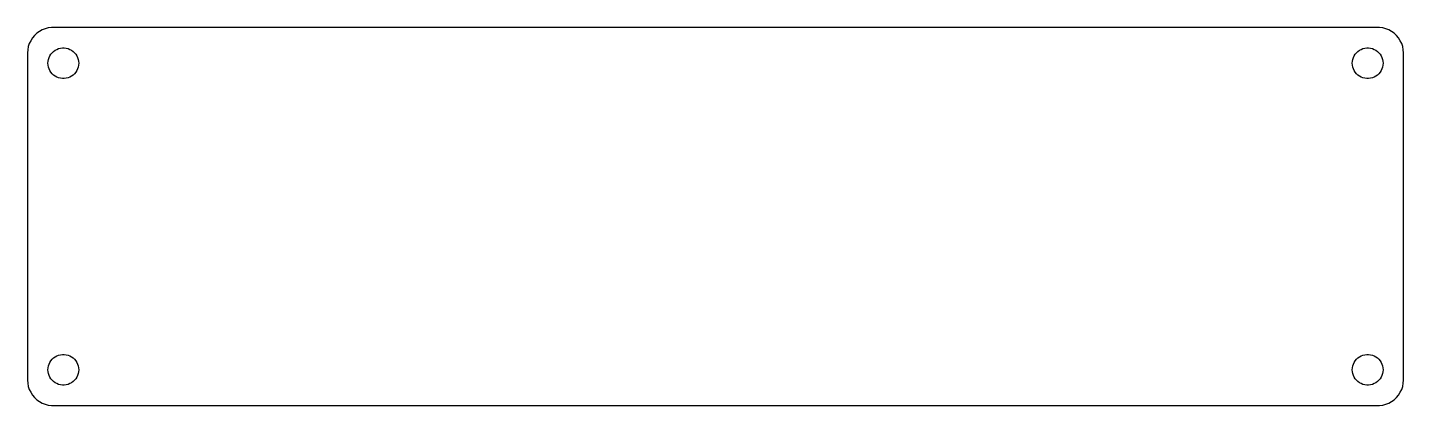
# Model space of a CAD drawing. Header units: metres. Extents: x -134 to 134, y -37 to 37.
import ezdxf

# ---------------------------------------------------------------- set-up
doc = ezdxf.new("R2010")
doc.units = ezdxf.units.M

msp = doc.modelspace()

# ---------------------------------------------------------------- linework, layer by layer
for p, q in [((-133.145, 35.4227), (-133.545, 34.9389)), ((-132.687, 35.8526), (-133.145, 35.4227)), ((-132.179, 36.2216), (-132.687, 35.8526)), ((-131.629, 36.5241), (-132.179, 36.2216)), ((-131.045, 36.7553), (-131.629, 36.5241)), ((-130.437, 36.9114), (-131.045, 36.7553)), ((-129.814, 36.9901), (-130.437, 36.9114)), ((129.814, 36.9901), (-129.814, 36.9901)), ((130.437, 36.9114), (129.814, 36.9901)), ((131.045, 36.7553), (130.437, 36.9114)), ((131.629, 36.5241), (131.045, 36.7553)), ((132.179, 36.2216), (131.629, 36.5241)), ((132.687, 35.8526), (132.179, 36.2216)), ((133.145, 35.4227), (132.687, 35.8526)), ((133.545, 34.9389), (133.145, 35.4227)), ((-134.461, 32.6267), (-134.5, 32)), ((-134.343, 33.2434), (-134.461, 32.6267)), ((-134.149, 33.8406), (-134.343, 33.2434)), ((-133.882, 34.4088), (-134.149, 33.8406)), ((-133.545, 34.9389), (-133.882, 34.4088)), ((-129.687, 32.0536), (-129.412, 32.3115)), ((-129.412, 32.3115), (-129.107, 32.533)), ((-129.107, 32.533), (-128.777, 32.7145)), ((-128.777, 32.7145), (-128.427, 32.8532)), ((-128.427, 32.8532), (-128.062, 32.9469)), ((-128.062, 32.9469), (-127.688, 32.9941)), ((-127.688, 32.9941), (-127.312, 32.9941)), ((-127.312, 32.9941), (-126.938, 32.9469)), ((-126.938, 32.9469), (-126.573, 32.8532)), ((-126.573, 32.8532), (-126.223, 32.7145)), ((-126.223, 32.7145), (-125.893, 32.533)), ((-125.893, 32.533), (-125.588, 32.3115)), ((-125.588, 32.3115), (-125.313, 32.0536)), ((125.313, 32.0536), (125.588, 32.3115)), ((125.588, 32.3115), (125.893, 32.533)), ((125.893, 32.533), (126.223, 32.7145)), ((126.223, 32.7145), (126.573, 32.8532)), ((126.573, 32.8532), (126.938, 32.9469)), ((126.938, 32.9469), (127.312, 32.9941)), ((127.312, 32.9941), (127.688, 32.9941)), ((127.688, 32.9941), (128.062, 32.9469)), ((128.062, 32.9469), (128.427, 32.8532)), ((128.427, 32.8532), (128.777, 32.7145)), ((128.777, 32.7145), (129.107, 32.533)), ((129.107, 32.533), (129.412, 32.3115)), ((129.412, 32.3115), (129.687, 32.0536)), ((133.882, 34.4088), (133.545, 34.9389)), ((134.149, 33.8406), (133.882, 34.4088)), ((134.343, 33.2434), (134.149, 33.8406)), ((134.461, 32.6267), (134.343, 33.2434)), ((134.5, 32), (134.461, 32.6267)), ((-134.5, 32), (-134.5, -32)), ((-130.5, 30), (-130.476, 30.376)), ((-130.476, 29.624), (-130.5, 30)), ((-130.476, 30.376), (-130.406, 30.7461)), ((-130.406, 29.2539), (-130.476, 29.624)), ((-130.406, 30.7461), (-130.289, 31.1044)), ((-130.289, 31.1044), (-130.129, 31.4453)), ((-130.129, 31.4453), (-129.927, 31.7634)), ((-129.927, 31.7634), (-129.687, 32.0536)), ((-125.313, 32.0536), (-125.073, 31.7634)), ((-125.073, 31.7634), (-124.871, 31.4453)), ((-124.871, 31.4453), (-124.711, 31.1044)), ((-124.711, 31.1044), (-124.594, 30.7461)), ((-124.594, 30.7461), (-124.524, 30.376)), ((-124.524, 29.624), (-124.594, 29.2539)), ((-124.524, 30.376), (-124.5, 30)), ((-124.5, 30), (-124.524, 29.624)), ((124.5, 30), (124.524, 30.376)), ((124.524, 29.624), (124.5, 30)), ((124.524, 30.376), (124.594, 30.7461)), ((124.594, 29.2539), (124.524, 29.624)), ((124.594, 30.7461), (124.711, 31.1044)), ((124.711, 31.1044), (124.871, 31.4453)), ((124.871, 31.4453), (125.073, 31.7634)), ((125.073, 31.7634), (125.313, 32.0536)), ((129.687, 32.0536), (129.927, 31.7634)), ((129.927, 31.7634), (130.129, 31.4453)), ((130.129, 31.4453), (130.289, 31.1044)), ((130.289, 31.1044), (130.406, 30.7461)), ((130.406, 30.7461), (130.476, 30.376)), ((130.476, 29.624), (130.406, 29.2539)), ((130.476, 30.376), (130.5, 30)), ((130.5, 30), (130.476, 29.624)), ((134.5, -32), (134.5, 32)), ((-130.289, 28.8956), (-130.406, 29.2539)), ((-130.129, 28.5547), (-130.289, 28.8956)), ((-129.927, 28.2366), (-130.129, 28.5547)), ((-129.687, 27.9464), (-129.927, 28.2366)), ((-129.412, 27.6884), (-129.687, 27.9464)), ((-129.107, 27.467), (-129.412, 27.6884)), ((-128.777, 27.2855), (-129.107, 27.467)), ((-128.427, 27.1468), (-128.777, 27.2855)), ((-128.062, 27.0531), (-128.427, 27.1468)), ((-127.688, 27.0059), (-128.062, 27.0531)), ((-127.312, 27.0059), (-127.688, 27.0059)), ((-126.938, 27.0531), (-127.312, 27.0059)), ((-126.573, 27.1468), (-126.938, 27.0531)), ((-126.223, 27.2855), (-126.573, 27.1468)), ((-125.893, 27.467), (-126.223, 27.2855)), ((-125.588, 27.6884), (-125.893, 27.467)), ((-125.313, 27.9464), (-125.588, 27.6884)), ((-125.073, 28.2366), (-125.313, 27.9464)), ((-124.871, 28.5547), (-125.073, 28.2366)), ((-124.711, 28.8956), (-124.871, 28.5547)), ((-124.594, 29.2539), (-124.711, 28.8956)), ((124.711, 28.8956), (124.594, 29.2539)), ((124.871, 28.5547), (124.711, 28.8956)), ((125.073, 28.2366), (124.871, 28.5547)), ((125.313, 27.9464), (125.073, 28.2366)), ((125.588, 27.6884), (125.313, 27.9464)), ((125.893, 27.467), (125.588, 27.6884)), ((126.223, 27.2855), (125.893, 27.467)), ((126.573, 27.1468), (126.223, 27.2855)), ((126.938, 27.0531), (126.573, 27.1468)), ((127.312, 27.0059), (126.938, 27.0531)), ((127.688, 27.0059), (127.312, 27.0059)), ((128.062, 27.0531), (127.688, 27.0059)), ((128.427, 27.1468), (128.062, 27.0531)), ((128.777, 27.2855), (128.427, 27.1468)), ((129.107, 27.467), (128.777, 27.2855)), ((129.412, 27.6884), (129.107, 27.467)), ((129.687, 27.9464), (129.412, 27.6884)), ((129.927, 28.2366), (129.687, 27.9464)), ((130.129, 28.5547), (129.927, 28.2366)), ((130.289, 28.8956), (130.129, 28.5547)), ((130.406, 29.2539), (130.289, 28.8956)), ((-130.476, -29.624), (-130.406, -29.2539)), ((-130.406, -29.2539), (-130.289, -28.8956)), ((-130.289, -28.8956), (-130.129, -28.5547)), ((-130.129, -28.5547), (-129.927, -28.2366)), ((-129.927, -28.2366), (-129.687, -27.9464)), ((-129.687, -27.9464), (-129.412, -27.6884)), ((-129.412, -27.6884), (-129.107, -27.467)), ((-129.107, -27.467), (-128.777, -27.2855)), ((-128.777, -27.2855), (-128.427, -27.1468)), ((-128.427, -27.1468), (-128.062, -27.0531)), ((-128.062, -27.0531), (-127.688, -27.0059)), ((-127.688, -27.0059), (-127.312, -27.0059)), ((-127.312, -27.0059), (-126.938, -27.0531)), ((-126.938, -27.0531), (-126.573, -27.1468)), ((-126.573, -27.1468), (-126.223, -27.2855)), ((-126.223, -27.2855), (-125.893, -27.467)), ((-125.893, -27.467), (-125.588, -27.6884)), ((-125.588, -27.6884), (-125.313, -27.9464)), ((-125.313, -27.9464), (-125.073, -28.2366)), ((-125.073, -28.2366), (-124.871, -28.5547)), ((-124.871, -28.5547), (-124.711, -28.8956)), ((-124.711, -28.8956), (-124.594, -29.2539)), ((-124.594, -29.2539), (-124.524, -29.624)), ((124.524, -29.624), (124.594, -29.2539)), ((124.594, -29.2539), (124.711, -28.8956)), ((124.711, -28.8956), (124.871, -28.5547)), ((124.871, -28.5547), (125.073, -28.2366)), ((125.073, -28.2366), (125.313, -27.9464)), ((125.313, -27.9464), (125.588, -27.6884)), ((125.588, -27.6884), (125.893, -27.467)), ((125.893, -27.467), (126.223, -27.2855)), ((126.223, -27.2855), (126.573, -27.1468)), ((126.573, -27.1468), (126.938, -27.0531)), ((126.938, -27.0531), (127.312, -27.0059)), ((127.312, -27.0059), (127.688, -27.0059)), ((127.688, -27.0059), (128.062, -27.0531)), ((128.062, -27.0531), (128.427, -27.1468)), ((128.427, -27.1468), (128.777, -27.2855)), ((128.777, -27.2855), (129.107, -27.467)), ((129.107, -27.467), (129.412, -27.6884)), ((129.412, -27.6884), (129.687, -27.9464)), ((129.687, -27.9464), (129.927, -28.2366)), ((129.927, -28.2366), (130.129, -28.5547)), ((130.129, -28.5547), (130.289, -28.8956)), ((130.289, -28.8956), (130.406, -29.2539)), ((130.406, -29.2539), (130.476, -29.624)), ((-134.5, -32), (-134.461, -32.6267)), ((-130.5, -30), (-130.476, -29.624)), ((-130.476, -30.376), (-130.5, -30)), ((-130.406, -30.7461), (-130.476, -30.376)), ((-130.289, -31.1044), (-130.406, -30.7461)), ((-130.129, -31.4453), (-130.289, -31.1044)), ((-129.927, -31.7634), (-130.129, -31.4453)), ((-129.687, -32.0536), (-129.927, -31.7634)), ((-129.412, -32.3115), (-129.687, -32.0536)), ((-125.313, -32.0536), (-125.588, -32.3115)), ((-125.073, -31.7634), (-125.313, -32.0536)), ((-124.871, -31.4453), (-125.073, -31.7634)), ((-124.711, -31.1044), (-124.871, -31.4453)), ((-124.594, -30.7461), (-124.711, -31.1044)), ((-124.524, -30.376), (-124.594, -30.7461)), ((-124.524, -29.624), (-124.5, -30)), ((-124.5, -30), (-124.524, -30.376)), ((124.5, -30), (124.524, -29.624)), ((124.524, -30.376), (124.5, -30)), ((124.594, -30.7461), (124.524, -30.376)), ((124.711, -31.1044), (124.594, -30.7461)), ((124.871, -31.4453), (124.711, -31.1044)), ((125.073, -31.7634), (124.871, -31.4453)), ((125.313, -32.0536), (125.073, -31.7634)), ((125.588, -32.3115), (125.313, -32.0536)), ((129.687, -32.0536), (129.412, -32.3115)), ((129.927, -31.7634), (129.687, -32.0536)), ((130.129, -31.4453), (129.927, -31.7634)), ((130.289, -31.1044), (130.129, -31.4453)), ((130.406, -30.7461), (130.289, -31.1044)), ((130.476, -30.376), (130.406, -30.7461)), ((130.476, -29.624), (130.5, -30)), ((130.5, -30), (130.476, -30.376)), ((134.461, -32.6267), (134.5, -32)), ((-134.461, -32.6267), (-134.343, -33.2434)), ((-134.343, -33.2434), (-134.149, -33.8406)), ((-134.149, -33.8406), (-133.882, -34.4088)), ((-133.882, -34.4088), (-133.545, -34.9389)), ((-133.545, -34.9389), (-133.145, -35.4227)), ((-129.107, -32.533), (-129.412, -32.3115)), ((-128.777, -32.7145), (-129.107, -32.533)), ((-128.427, -32.8532), (-128.777, -32.7145)), ((-128.062, -32.9469), (-128.427, -32.8532)), ((-127.688, -32.9941), (-128.062, -32.9469)), ((-127.312, -32.9941), (-127.688, -32.9941)), ((-126.938, -32.9469), (-127.312, -32.9941)), ((-126.573, -32.8532), (-126.938, -32.9469)), ((-126.223, -32.7145), (-126.573, -32.8532)), ((-125.893, -32.533), (-126.223, -32.7145)), ((-125.588, -32.3115), (-125.893, -32.533)), ((125.893, -32.533), (125.588, -32.3115)), ((126.223, -32.7145), (125.893, -32.533)), ((126.573, -32.8532), (126.223, -32.7145)), ((126.938, -32.9469), (126.573, -32.8532)), ((127.312, -32.9941), (126.938, -32.9469)), ((127.688, -32.9941), (127.312, -32.9941)), ((128.062, -32.9469), (127.688, -32.9941)), ((128.427, -32.8532), (128.062, -32.9469)), ((128.777, -32.7145), (128.427, -32.8532)), ((129.107, -32.533), (128.777, -32.7145)), ((129.412, -32.3115), (129.107, -32.533)), ((133.145, -35.4227), (133.545, -34.9389)), ((133.545, -34.9389), (133.882, -34.4088)), ((133.882, -34.4088), (134.149, -33.8406)), ((134.149, -33.8406), (134.343, -33.2434)), ((134.343, -33.2434), (134.461, -32.6267)), ((-133.145, -35.4227), (-132.687, -35.8526)), ((-132.687, -35.8526), (-132.179, -36.2216)), ((-132.179, -36.2216), (-131.629, -36.5241)), ((-131.629, -36.5241), (-131.045, -36.7553)), ((-131.045, -36.7553), (-130.437, -36.9114)), ((-130.437, -36.9114), (-129.814, -36.9901)), ((-129.814, -36.9901), (129.814, -36.9901)), ((129.814, -36.9901), (130.437, -36.9114)), ((130.437, -36.9114), (131.045, -36.7553)), ((131.045, -36.7553), (131.629, -36.5241)), ((131.629, -36.5241), (132.179, -36.2216)), ((132.179, -36.2216), (132.687, -35.8526)), ((132.687, -35.8526), (133.145, -35.4227))]:
    msp.add_line(p, q)

doc.saveas('drawing.dxf')
